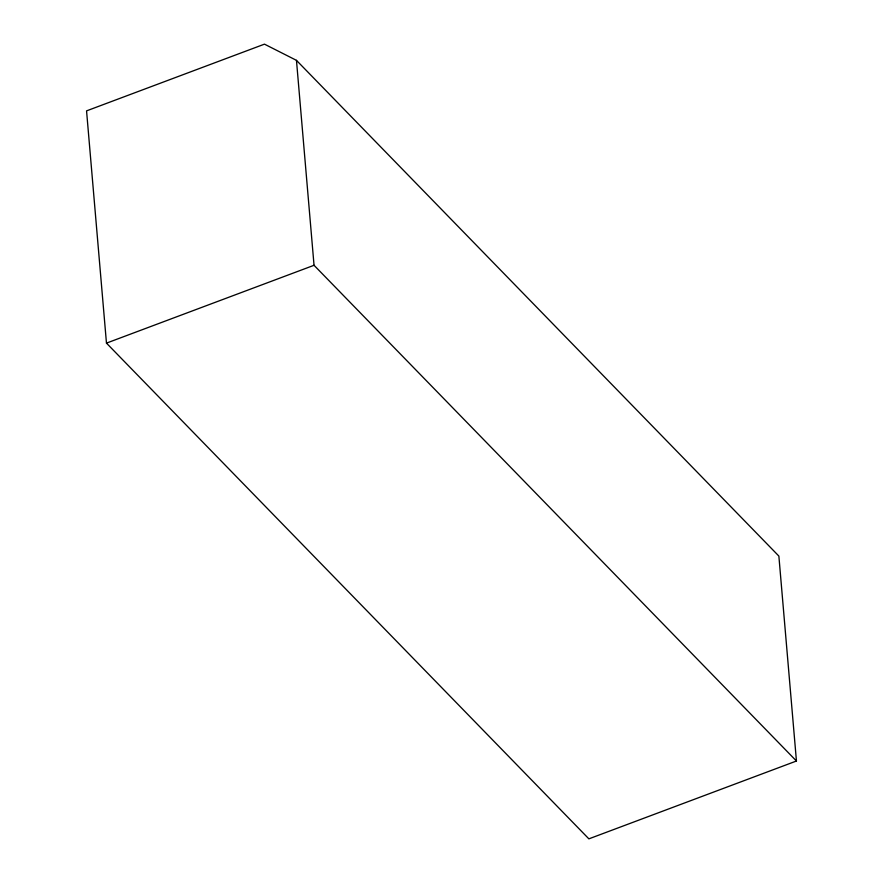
<?xml version="1.0" encoding="UTF-8"?>
<svg xmlns="http://www.w3.org/2000/svg" width="883" height="883" viewBox="0 0 883 883"><rect width="100%" height="100%" fill="white"/><g stroke="black" fill="none" stroke-linecap="round" stroke-linejoin="round"><path stroke-width="1.32" d="M106.468 343.123L314.039 265.286L796.444 761.014L588.873 838.85L106.468 343.123L86.556 110.872L264.47 44.15L296.467 60.353L778.872 556.08L796.444 761.014M296.467 60.353L314.039 265.286"/></g></svg>
